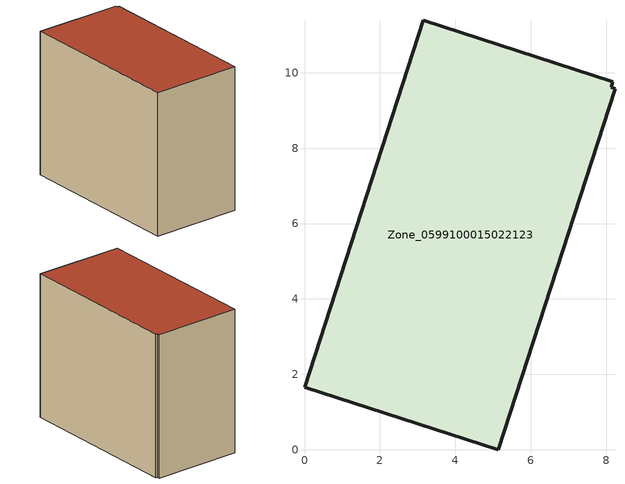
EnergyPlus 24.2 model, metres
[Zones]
Zone_0599100015022123
 floor ground (C_G): 0,1.66 3.15,11.39 8.18,9.77 8.13,9.61 8.23,9.58 5.14,0 z0.94
 wall outside (C_F): 0,1.66 5.14,0 8.23,9.58 8.13,9.61 8.18,9.77 3.15,11.39 0,1.66 z0.94:9.56
 roof outside (C_R): 3.15,11.39 0,1.66 5.14,0 8.23,9.58 8.13,9.61 8.18,9.77 z9.56
[BUILDING]
Pand.0599100015022123: North Axis=0; Terrain=City; Loads Convergence Tolerance Value=0.04; Temperature Convergence Tolerance Value=0.4; Solar Distribution=FullExterior; Maximum Number of Warmup Days=25; Minimum Number of Warmup Days=1
[Site:Location]
Rotterdam.The.Hague.AP_ZH_NLD Design_Conditions: Latitude=51.96; Longitude=4.45; Time Zone=1; Elevation=-4.5
[SITE:GROUNDTEMPERATURE:BUILDINGSURFACE]
18, 18, 18, 18, 18, 18, 18, 18, 18, 18, 18, 18
[MATERIAL] Thermal Absorptance=0.9; Solar Absorptance=0.7; Visible Absorptance=0.7
Name | Roughness | Thickness | Conductivity | Density | Specific Heat
G.TI.2006-2014 | MediumSmooth | 0.15 | 0.06 | 540 | 1210
F.TI.2006-2014 | Rough | 0.3 | 0.12 | 1920 | 840
R.TI.2006-2014 | MediumRough | 0.2 | 0.08 | 1500 | 1000
[CONSTRUCTION]
C_G: G.TI.2006-2014
C_F: F.TI.2006-2014
C_R: R.TI.2006-2014
[ZONE]
Zone_0599100015022123: Type=1; Multiplier=1; Ceiling Height=Autocalculate; Volume=Autocalculate; Floor Area=autocalculate; Part of Total Floor Area=Yes
[ZONEINFILTRATION:DESIGNFLOWRATE]
Infil_Zone_0599100015022123: Zone or ZoneList or Space or SpaceList=Zone_0599100015022123; Schedule=AlwaysOn; Design Flow Rate Calculation Method=Flow/Area; Flow Rate per Floor Area=0.0015; Constant Term Coefficient=1; Temperature Term Coefficient=0; Velocity Term Coefficient=0; Velocity Squared Term Coefficient=0
[HVACTEMPLATE:ZONE:IDEALLOADSAIRSYSTEM]
Zone_0599100015022123: Maximum Heating Supply Air Temperature=50; Minimum Cooling Supply Air Temperature=13; Maximum Heating Supply Air Humidity Ratio=0.0156; Minimum Cooling Supply Air Humidity Ratio=0.0077; Heating Limit=NoLimit; Cooling Limit=NoLimit; Dehumidification Control Type=ConstantSensibleHeatRatio; Cooling Sensible Heat Ratio=0.7; Dehumidification Setpoint=60; Humidification Control Type=None; Humidification Setpoint=30; Outdoor Air Method=None; Outdoor Air Flow Rate per Person=0.00944; Outdoor Air Flow Rate per Zone Floor Area=0; Outdoor Air Flow Rate per Zone=0; Demand Controlled Ventilation Type=None; Outdoor Air Economizer Type=NoEconomizer; Heat Recovery Type=None; Sensible Heat Recovery Effectiveness=0.7; Latent Heat Recovery Effectiveness=0.65
[ZONECONTROL:THERMOSTAT]
ThermostatControl_Zone_0599100015022123: Zone or ZoneList=Zone_0599100015022123; Control Type Schedule=DualSetpointControlType; Control 1=Thermostat_Zone_0599100015022123; Temperature Difference Between Cutout And Setpoint=0
[THERMOSTATSETPOINT:DUALSETPOINT]
Thermostat_Zone_0599100015022123: Heating Setpoint Temperature Schedule=HeatingSetpoint_Zone_0599100015022123; Cooling Setpoint Temperature Schedule=CoolingSetpoint_Zone_0599100015022123
[SCHEDULE:COMPACT]
HeatingSetpoint_Zone_0599100015022123: Through: 12/31, For: AllDays, Until: 24:00, 21
CoolingSetpoint_Zone_0599100015022123: Through: 12/31, For: AllDays, Until: 24:00, 24
DualSetpointControlType: Through: 12/31, For: AllDays, Until: 24:00, 4
AlwaysOn: Through: 12/31, For: AllDays, Until: 24:00, 1
